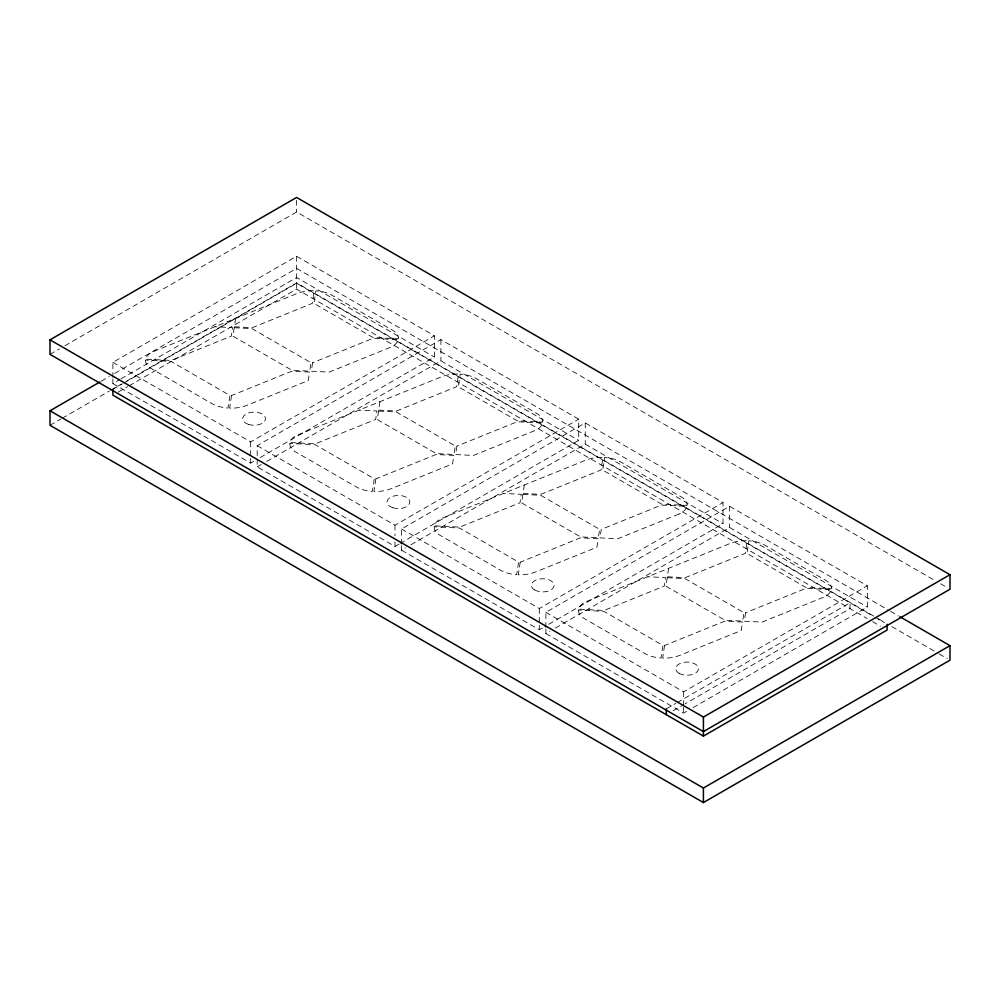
<?xml version="1.0" encoding="UTF-8"?>
<svg xmlns="http://www.w3.org/2000/svg" width="1000" height="1000" viewBox="0 0 1000 1000"><rect width="100%" height="100%" fill="white"/><g stroke="black" fill="none" stroke-linecap="round" stroke-linejoin="round"><path stroke-width="0.75" stroke-dasharray="5 3.75" d="M235.65 318.337L234.363 326.8L252.138 327.7L312.362 303.35L314.262 290.75L311.875 290.712A27.513 15.888 0 0 0 296.9 293.575L153.75 351.45A19.363 11.188 0 0 0 146.012 358.038L145.688 359.175L171.1 360.462L231.325 336.112L232.6 327.65L214.838 326.75M379.975 401.675L378.688 410.125L396.463 411.025L456.688 386.675L458.6 374.075L456.213 374.038A27.513 15.888 0 0 0 441.238 376.9L298.075 434.775A19.363 11.188 0 0 0 290.338 441.362L290.012 442.5L315.425 443.787L375.65 419.438L376.938 410.975L359.162 410.087M524.3 485L523.025 493.462L540.788 494.35L601.013 470.012L602.925 457.413L600.538 457.362A27.513 15.888 0 0 0 585.562 460.238L442.4 518.112A19.363 11.188 0 0 0 434.663 524.688L434.35 525.825L459.762 527.112L519.987 502.762L521.263 494.312L503.5 493.413M668.637 568.325L667.35 576.788L685.125 577.688L745.35 553.337L747.25 540.737L744.875 540.7A27.513 15.888 0 0 0 729.887 543.562L586.737 601.438A19.363 11.188 0 0 0 579 608.013L578.675 609.163L604.087 610.438L664.312 586.1L665.588 577.638L647.825 576.737M50 354.35L59.438 348.9M64.825 345.788L296.588 211.975L935.125 580.638M112.888 377.488L112.888 362.337L296.588 256.275L434.363 335.812L434.363 357.025L260.113 457.625M101.2 381.213L109.288 376.55M114.675 373.438L296.588 268.412L889.125 610.513M112.888 379L112.888 383.55L119.637 379.65M120.988 378.862L296.588 277.488L434.363 357.025M50 425.3L60.775 419.075M62.125 418.3L109.288 391.075M110.638 390.288L121.412 384.062M126.8 380.962L296.588 282.938L876.95 618M112.888 389.35L122.338 383.9M123.7 383.113L296.588 283.3L873.863 616.587M118.287 392.05L127.75 386.587M129.1 385.8L296.588 289.1L867.237 618.562M112.888 362.337L250.662 441.875L434.363 335.812M399.05 544.075L394.988 546.413L257.213 466.875L257.213 445.662L440.913 339.6L578.688 419.15L578.688 440.363L400.4 543.3M112.888 383.55L250.662 463.088L254.713 460.75M257.213 466.875L261.275 464.538M266.675 461.413L440.913 360.812L578.688 440.363M257.213 445.662L394.988 525.2L578.688 419.15M401.55 544.138L401.55 528.987L585.25 422.938L723.025 502.475L723.025 523.688L544.725 626.625M401.55 545.65L401.55 550.2L405.6 547.863M411 544.738L585.25 444.137L723.025 523.688M401.55 528.987L539.325 608.525L723.025 502.475M545.875 627.463L545.875 612.312L729.575 506.262L867.35 585.8L867.35 607.013L693.1 707.613M401.55 550.2L539.325 629.738L543.375 627.4M545.875 628.987L545.875 633.525L549.925 631.188M555.337 628.075L729.575 527.475L867.35 607.013M545.875 612.312L683.65 691.862L867.35 585.8M666.312 708.863L675.763 703.413M677.113 702.625L850.013 602.812L850.013 608.625L685.225 703.763M673.062 710.775L683.863 704.538M545.875 633.525L683.65 713.075L687.7 710.725M678.825 514.075L617.737 538.775L599.963 537.875L601.25 529.425L661.475 505.075L686.888 506.362L686.562 507.5A19.375 11.188 0 0 1 678.825 514.075M940.525 583.763L947.3 587.663M890.475 611.287L898.587 615.975M878.3 618.787L885.062 622.688M891.825 626.6L937.825 653.15M939.175 653.925L947.3 658.612M875.188 617.35L884.463 622.7M872.537 621.625L880.487 626.213M729.575 506.262L729.575 527.475M683.65 691.862L683.65 705.5M683.65 707.013L683.65 713.075M585.25 422.938L585.25 444.137M539.325 608.525L539.325 623.688M539.325 625.2L539.325 629.738M440.913 339.6L440.913 360.812M394.988 525.2L394.988 535.812M394.988 541.875L394.988 546.413M296.588 200.362L296.588 211.975M296.588 256.275L296.588 282.938M296.588 283.3L296.588 289.1M250.662 441.875L250.662 457.025M250.662 458.537L250.662 463.088M145.55 360.112L145.512 361.262A19.363 11.188 0 0 0 151.163 368.512L211.775 403.525A27.513 15.888 0 0 0 225.675 407.837L228.025 408.038L229.938 395.438L170.963 361.388L145.55 360.112M289.875 443.438L289.85 444.588A19.363 11.188 0 0 0 295.487 451.85L356.112 486.85A27.513 15.888 0 0 0 370 491.175L372.362 491.375L374.275 478.775L315.287 444.712L289.875 443.438M398.4 337.612L398.363 338.775L372.95 337.488L313.975 303.438L315.887 290.837L318.25 291.038A27.513 15.888 0 0 1 332.137 295.363L392.75 330.363A19.375 11.188 0 0 1 398.4 337.612M434.212 526.763L434.175 527.913A19.363 11.188 0 0 0 439.812 535.175L500.438 570.175A27.513 15.888 0 0 0 514.325 574.5L516.688 574.7L518.6 562.1L459.613 528.05L434.212 526.763M542.725 420.938L542.7 422.1L517.288 420.812L458.3 386.763L460.213 374.162L462.575 374.363A27.513 15.888 0 0 1 476.463 378.688L537.087 413.688A19.375 11.188 0 0 1 542.725 420.938M578.538 610.087L578.513 611.25A19.363 11.188 0 0 0 584.15 618.5L644.775 653.5A27.513 15.888 0 0 0 658.662 657.825L661.012 658.025L662.925 645.425L603.95 611.375L578.538 610.087M687.05 504.275L687.025 505.425L661.612 504.137L602.638 470.087L604.538 457.488L606.9 457.688A27.513 15.888 0 0 1 620.788 462.013L681.413 497.013A19.375 11.188 0 0 1 687.05 504.275M831.388 587.6L831.35 588.75L805.938 587.475L746.963 553.413L748.875 540.812L751.237 541.013A27.513 15.888 0 0 1 765.125 545.337L825.75 580.337A19.375 11.188 0 0 1 831.388 587.6M234.225 327.738L232.938 336.188L291.925 370.25L309.688 371.138L310.975 362.688L251.988 328.638L234.225 327.738M231.562 395.525L229.65 408.125L232.037 408.162A27.513 15.888 0 0 0 247.013 405.3L308.263 380.538L309.55 372.075L291.775 371.175L231.562 395.525M312.587 362.762L311.312 371.225L329.075 372.125L390.175 347.425A19.375 11.188 0 0 0 397.9 340.85L398.225 339.7L372.812 338.425L312.587 362.762M378.55 411.062L377.275 419.525L436.25 453.575L454.025 454.475L455.3 446.012L396.325 411.962L378.55 411.062M375.887 478.85L373.975 491.45L376.362 491.488A27.513 15.888 0 0 0 391.337 488.625L452.6 463.862L453.875 455.4L436.112 454.513L375.887 478.85M456.925 446.087L455.637 454.55L473.413 455.45L534.5 430.75A19.375 11.188 0 0 0 542.238 424.175L542.55 423.038L517.137 421.75L456.925 446.087M522.888 494.387L521.6 502.85L580.575 536.9L598.35 537.8L599.637 529.338L540.65 495.288L522.888 494.387M520.212 562.175L518.312 574.775L520.688 574.825A27.513 15.888 0 0 0 535.675 571.95L596.925 547.188L598.212 538.737L580.438 537.837L520.212 562.175M667.212 577.712L665.925 586.175L724.912 620.225L742.675 621.125L743.962 612.663L684.975 578.612L667.212 577.712M664.55 645.512L662.638 658.112L665.025 658.15A27.513 15.888 0 0 0 680 655.288L741.25 630.513L742.537 622.062L724.762 621.163L664.55 645.512M745.575 612.75L744.3 621.213L762.062 622.1L823.162 597.413A19.375 11.188 0 0 0 830.9 590.825L831.213 589.688L805.8 588.4L745.575 612.75M248.425 424.363A11.363 6.562 0 0 0 265.475 418.675A11.363 6.562 0 0 0 248.425 412.987A11.363 6.562 0 0 0 248.425 424.363M392.75 507.688A11.363 6.562 0 0 0 409.8 502A11.363 6.562 0 0 0 392.75 496.325A11.363 6.562 0 0 0 392.75 507.688M534.725 589.975A11.363 6.562 0 0 0 553.75 587.025A11.363 6.562 0 0 0 539.825 578.987A11.363 6.562 0 0 0 534.725 589.975M679.062 673.3A11.363 6.562 0 0 0 698.075 670.362A11.363 6.562 0 0 0 684.15 662.325A11.363 6.562 0 0 0 679.062 673.3"/><path stroke-width="1.5" d="M50 339.825L296.588 197.45L950 574.7L950 589.225L703.413 731.587L50 354.35L50 339.825L703.413 717.062L950 574.7M899.95 616.763L950 645.65L950 660.175L703.413 802.55L50 425.3L50 410.775L99.862 381.987M112.888 389.35L112.888 395.163L703.413 736.1L887.113 630.037L887.113 624.237M50 410.775L703.413 788.025L950 645.65M703.413 717.062L703.413 736.1M703.413 788.025L703.413 802.55M666.312 708.863L666.312 714.675"/></g></svg>
